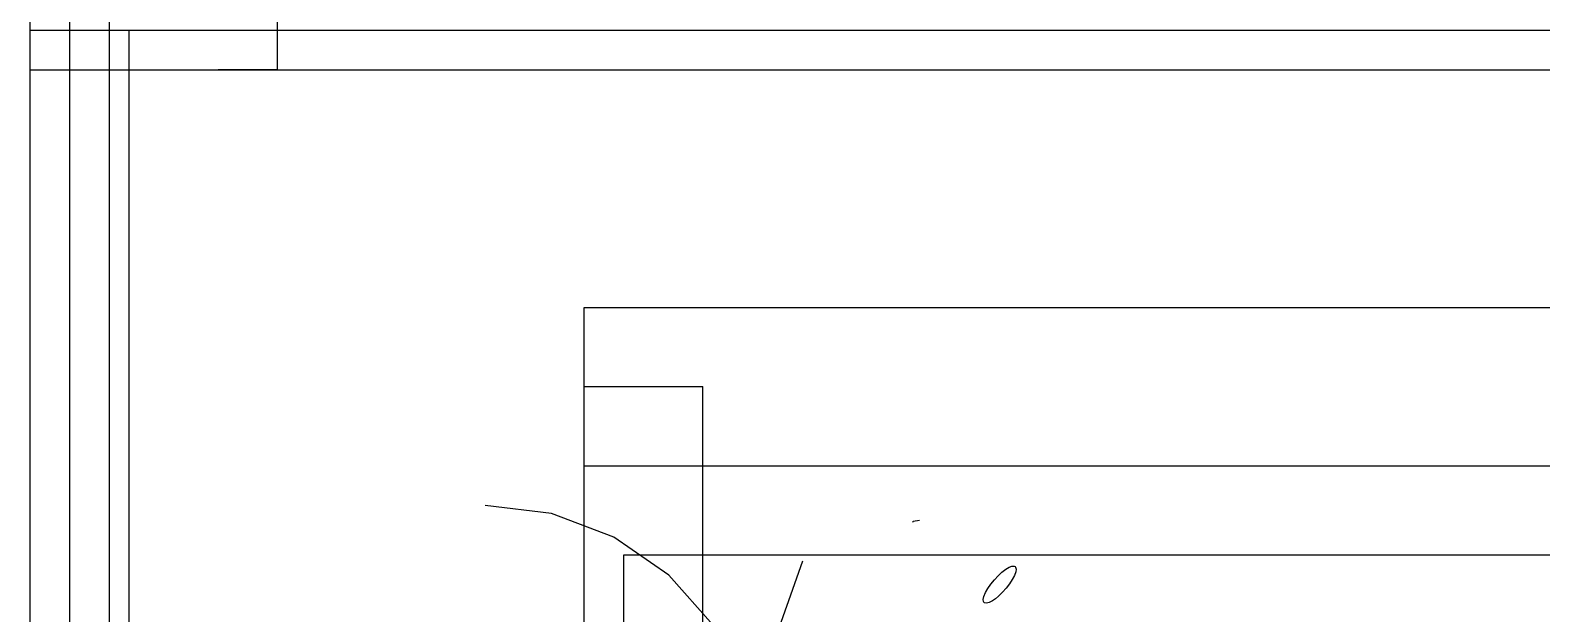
# Model space of a CAD drawing. Header units: millimetres. Extents: x -610 to 577, y -771 to 522.
# Drawn here: x 248 to 324.4, y 161.5 to 191 of the extents above; entities that cross this region are included whole.
import ezdxf

# ---------------------------------------------------------------- set-up
doc = ezdxf.new("R2010")
doc.units = ezdxf.units.MM
doc.layers.add('HIDDEN', color=8, linetype='Continuous')
doc.layers.add('VISIBLE', color=7, linetype='Continuous')

msp = doc.modelspace()

# ---------------------------------------------------------------- linework, layer by layer
at = {"layer": 'HIDDEN'}
for points in [[(260.5, 189), (260.5, 201)], [(248, 189), (248, 193)], [(250, 189), (250, 193)], [(250, 189), (250, 193)], [(250, 189), (250, 193)], [(252, 189), (252, 193)], [(252, 189), (252, 193)], [(248, 109), (248, 191)], [(248, 191), (252, 191)], [(248, 109), (248, 191)], [(248, 191), (252, 191)], [(248, 109), (248, 191)], [(248, 191), (252, 191)], [(248, 189), (248, 191)], [(250, 109), (250, 191)], [(250, 191), (253, 191)], [(250, 109), (250, 191)], [(250, 191), (253, 191)], [(252, 109), (252, 191)], [(252, 109), (252, 191)], [(252, 109), (252, 191)], [(253, 109), (253, 191)], [(253, 189), (253, 191)], [(253, 109), (253, 191)], [(253, 191), (357, 191)], [(253, 189), (253, 191)], [(253, 191), (357, 191)], [(253, 109), (253, 191)], [(253, 191), (357, 191)], [(253, 109), (253, 191)], [(253, 191), (357, 191)], [(248, 189), (252, 189)], [(248, 189), (252, 189)], [(250, 189), (360, 189)], [(250, 189), (360, 189)], [(250, 189), (360, 189)], [(257.5, 189), (257.544, 189)], [(257.544, 189), (257.5, 189)], [(257.544, 189), (257.672, 189)], [(257.672, 189), (257.544, 189)], [(257.672, 189), (257.877, 189)], [(257.877, 189), (257.672, 189)], [(257.877, 189), (258.148, 189)], [(258.148, 189), (257.877, 189)], [(258.148, 189), (258.468, 189)], [(258.468, 189), (258.148, 189)], [(258.468, 189), (258.819, 189)], [(258.819, 189), (258.468, 189)], [(258.819, 189), (259.181, 189)], [(259.181, 189), (258.819, 189)], [(259.181, 189), (259.532, 189)], [(259.532, 189), (259.181, 189)], [(259.532, 189), (259.852, 189)], [(259.852, 189), (259.532, 189)], [(259.852, 189), (260.123, 189)], [(260.123, 189), (259.852, 189)], [(260.123, 189), (260.328, 189)], [(260.328, 189), (260.123, 189)], [(260.328, 189), (260.456, 189)], [(260.456, 189), (260.328, 189)], [(260.456, 189), (260.5, 189)], [(260.5, 189), (260.456, 189)], [(276, 169), (276, 177)], [(276, 177), (334, 177)], [(276, 169), (276, 177)], [(276, 177), (334, 177)], [(276, 109), (276, 173)], [(276, 173), (282, 173)], [(276, 109), (276, 173)], [(276, 173), (282, 173)], [(282, 109), (282, 173)], [(282, 109), (282, 173)], [(276, 169), (334, 169)], [(276, 169), (334, 169)], [(274.35, 166.593), (271, 167)], [(277.506, 165.396), (274.35, 166.593)], [(292.603, 166.154), (292.634, 166.201)], [(292.634, 166.201), (292.952, 166.251)], [(280.284, 163.479), (277.506, 165.396)], [(278, 157.5), (278, 164.5)], [(278, 164.5), (332, 164.5)], [(278, 157.5), (278, 164.5)], [(278, 164.5), (332, 164.5)], [(285.458, 159.673), (287.048, 164.208)], [(296.923, 163.45), (297.117, 163.631)], [(297.117, 163.631), (297.305, 163.776)], [(297.305, 163.776), (297.476, 163.879)], [(297.476, 163.879), (297.621, 163.933)], [(297.621, 163.933), (297.732, 163.935)], [(297.732, 163.935), (297.777, 163.914)], [(297.809, 163.647), (297.745, 163.47)], [(297.777, 163.914), (297.803, 163.887)], [(297.803, 163.887), (297.829, 163.789)], [(297.829, 163.789), (297.809, 163.647)], [(282.522, 160.953), (280.284, 163.479)], [(296.287, 162.597), (296.406, 162.807)], [(296.406, 162.807), (296.557, 163.027)], [(296.557, 163.027), (296.732, 163.245)], [(296.732, 163.245), (296.923, 163.45)], [(297.329, 162.827), (297.142, 162.616)], [(297.498, 163.048), (297.329, 162.827)], [(297.639, 163.267), (297.498, 163.048)], [(297.745, 163.47), (297.639, 163.267)], [(296.173, 162.255), (296.208, 162.409)], [(296.184, 162.141), (296.173, 162.255)], [(296.222, 162.086), (296.184, 162.141)], [(296.208, 162.409), (296.287, 162.597)], [(296.24, 162.075), (296.222, 162.086)], [(296.337, 162.061), (296.24, 162.075)], [(296.471, 162.098), (296.337, 162.061)], [(296.633, 162.183), (296.471, 162.098)], [(296.786, 162.291), (296.633, 162.183)], [(296.948, 162.426), (296.786, 162.291)], [(297.142, 162.616), (296.948, 162.426)]]:
    msp.add_lwpolyline(points, dxfattribs=at)
at = {"layer": 'VISIBLE'}
for points in [[(250, 189), (250, 193)], [(248, 138), (248, 191)], [(248, 191), (252, 191)], [(252, 138), (252, 191)], [(250, 189), (360, 189)], [(253, 138), (253, 189)], [(253, 138), (253, 189)]]:
    msp.add_lwpolyline(points, dxfattribs=at)

doc.saveas('drawing.dxf')
